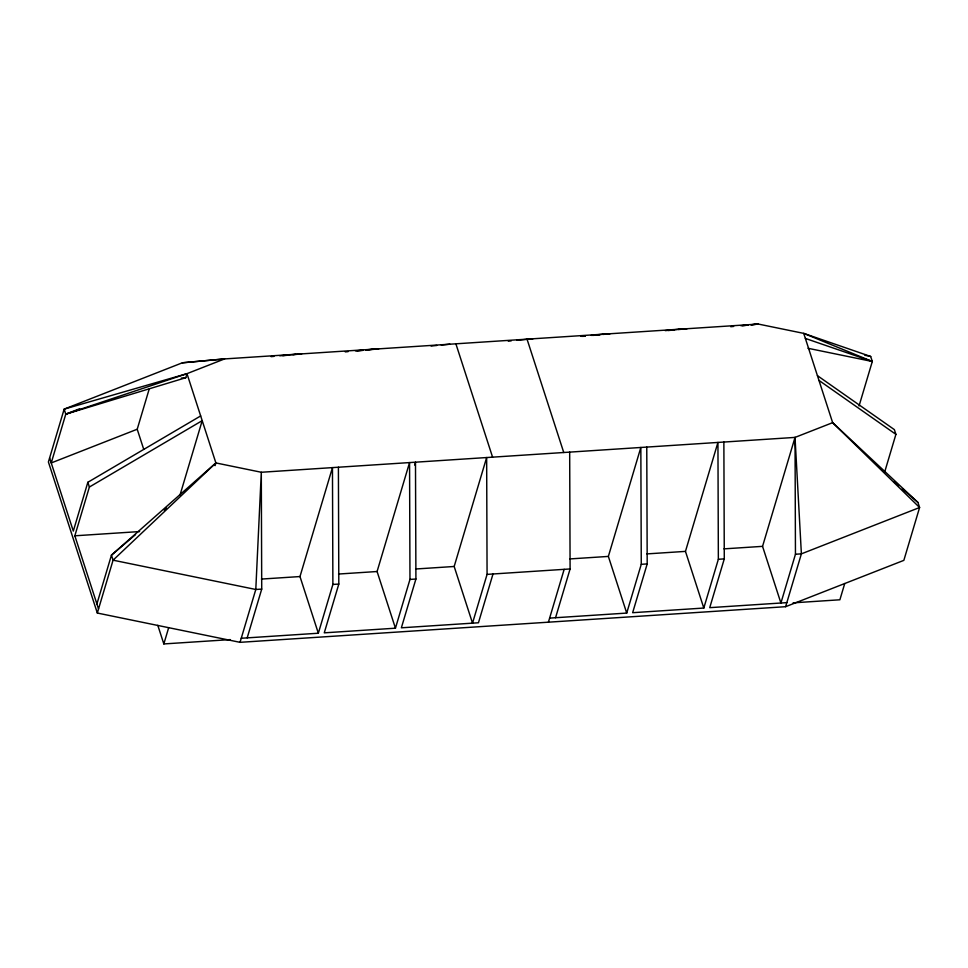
<?xml version="1.0" encoding="UTF-8"?>
<svg xmlns="http://www.w3.org/2000/svg" width="968" height="968" viewBox="0 0 968 968"><rect width="100%" height="100%" fill="white"/><g stroke="black" fill="none" stroke-linecap="round" stroke-linejoin="round"><path stroke-width="1.45" d="M859.052 405.967L872.301 361.488L870.68 356.466L803.73 333.379L758.319 324.062L224.588 358.922L182.371 362.794L64.154 409.137L65.776 414.159L51.243 462.934L137.214 429.235L149.193 389.063M200.666 415.938L87.846 482.294L73.302 531.081L49.61 457.912M98.53 608.969L74.838 535.8L89.383 487.025L87.846 482.294M96.909 603.935L111.441 555.16L215.888 462.934L261.299 472.263L795.03 437.403L832.649 422.665L917.966 502.489L919.6 507.51L903.846 560.363L785.629 606.694L240.04 642.328L97.32 613.034L48.4 461.978L64.154 409.137L186.981 373.66L224.588 358.922L182.371 362.794M97.32 613.034L113.075 560.182L215.888 462.934L186.981 373.66L65.776 414.159L79.654 408.726M65.776 414.159L185.771 377.726L186.981 373.66M179.975 495.205L202.203 420.656L89.383 487.025M215.09 465.644L215.888 462.934M230.227 639.606L163.834 643.938L168.674 627.675M240.04 642.328L255.794 589.476L261.299 472.263L261.723 589.088L247.179 637.876M318.339 633.229L299.983 576.553L332.46 467.617L332.883 584.442L318.339 633.229L241.25 638.263M338.401 467.229L338.812 584.055L324.268 632.842L395.44 628.196L409.972 579.409L409.561 462.571L377.084 571.519L395.44 628.196M414.631 465.051L415.49 462.184L415.913 579.021L401.369 627.808L478.458 622.763L493.002 573.988M454.173 566.486L486.65 457.537L487.073 574.375L472.529 623.15L454.173 566.486L415.623 569.002M548.408 622.182L564.163 569.341M555.559 617.729L570.091 568.954L569.68 452.116M626.72 613.083L608.364 556.418L640.84 447.47L641.264 564.308L626.72 613.083L549.618 618.116M646.769 447.083L647.193 563.92L632.649 612.696L703.809 608.049L718.353 559.274L717.941 442.436L685.465 551.385L703.809 608.049M723.87 442.049L724.282 558.887L709.738 607.662L786.839 602.628M795.03 437.403L795.454 554.24L780.91 603.016L762.554 546.351L795.03 437.403L801.383 553.853L785.629 606.694M844.737 583.523L839.885 599.785L793.107 602.846M884.788 471.658L895.908 434.354L894.371 429.623L817.428 375.657M135.532 534.59L111.441 555.16L113.075 560.182L255.794 589.476L261.723 589.088M164.209 510.1L166.508 508.139M742.42 325.684L748.203 325.103L740.907 325.744M271.076 356.647L273.98 356.369M279.788 355.813L295.76 354.276M282.813 355.704L288.621 355.135M292.977 354.724L301.689 353.889M345.274 351.892L348.178 351.614M355.438 350.912L362.685 350.21M365.589 349.932L372.849 349.23M357.01 350.948L362.819 350.38M367.174 349.968L378.778 348.843M431.075 346.024L436.883 345.455M441.239 345.044L449.951 344.197M508.297 341.159L511.201 340.881M517.009 340.312L532.969 338.776M580.909 336.368L585.265 335.944M591.073 335.388L604.141 334.129M582.482 336.404L585.386 336.126M592.646 335.424L599.906 334.722M602.81 334.444L610.07 333.742M665.258 330.632L681.23 329.096M668.295 330.524L674.091 329.967M678.447 329.543L687.159 328.709M730.743 326.712L733.647 326.434M181.331 378.089L185.771 377.726M74.838 535.8L139.598 531.565M261.445 579.07L299.983 576.553M338.534 574.036L377.084 571.519M569.813 558.935L608.364 556.418M646.914 553.902L685.465 551.385M724.004 548.868L762.554 546.351M332.883 584.442L338.812 584.055M409.972 579.409L415.913 579.021M487.073 574.375L570.091 568.954M641.264 564.308L647.193 563.92M718.353 559.274L724.282 558.887M795.454 554.24L801.383 553.853L919.6 507.51L832.649 422.665L803.73 333.379L872.301 361.488L807.99 348.286M864.799 355.256L870.68 356.466M805.364 338.425L872.301 361.488M818.952 380.388L895.908 434.354M894.371 481.822L898.873 485.767M902.236 488.719L917.966 502.489M527.04 339.163L563.751 452.504M455.88 343.809L492.579 457.15M137.214 429.235L143.688 449.225M157.808 625.34L163.834 643.938M758.319 324.062L751.095 324.8L758.319 324.062"/></g></svg>
